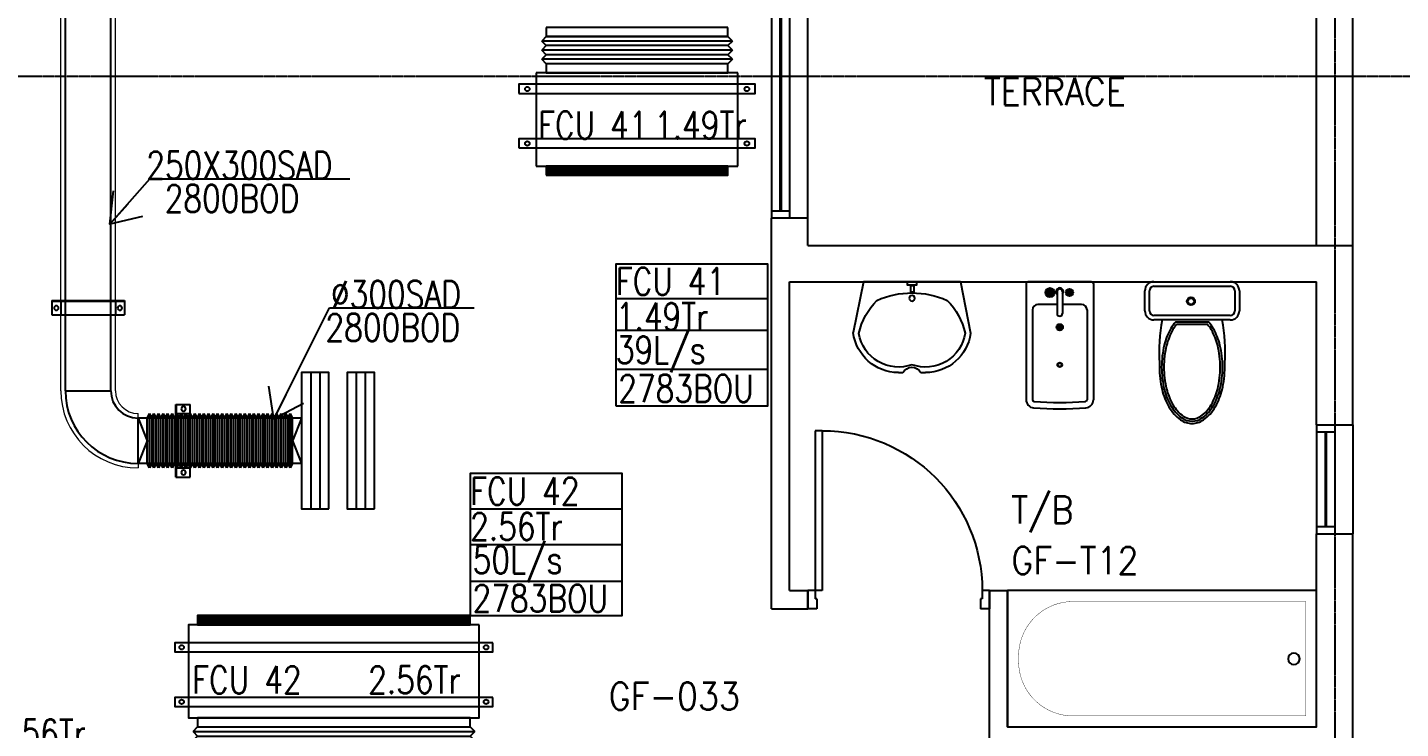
# Model space of a CAD drawing. Header units: millimetres. Extents: x 0 to 91840, y -5689 to 55688.
# Drawn here: x 43929 to 51483, y 15216 to 19075 of the extents above; entities that cross this region are included whole.
import ezdxf

# ---------------------------------------------------------------- set-up
doc = ezdxf.new("R2010")
doc.units = ezdxf.units.MM
doc.linetypes.add('CENTER', pattern=[50.8, 31.75, -6.35, 6.35, -6.35])
for name, color, linetype in [('A-ANNO-TEXT', 8, 'Continuous'), ('A-DOOR', 4, 'Continuous'), ('A-FLOR-PFIX', 8, 'Continuous'), ('A-FLOR-SPCL', 8, 'Continuous'), ('A-GLAZ', 5, 'Continuous'), ('A-GRID', 253, 'CENTER'), ('A-WALL-FULL', 8, 'Continuous'), ('AC-SAD', 3, 'Continuous'), ('AC-SAD TEXT', 3, 'Continuous'), ('FCU-AC', 160, 'Continuous'), ('M-HANGER', 30, 'Continuous'), ('RETURN GRILL RIGHT', 1, 'Continuous'), ('SAD RIGHT', 3, 'Continuous'), ('SUPPLY GRILL RIGHT', 3, 'Continuous')]:
    doc.layers.add(name, color=color, linetype=linetype)
doc.layers.add('INSULATION', color=1, linetype='Continuous', lineweight=5)
doc.styles.add('ROMANS', font='romans.shx', dxfattribs={"width": 0.8})
doc.styles.add('SIMPLEX', font='simplex.shx', dxfattribs={"width": 0.8})
doc.dimstyles.new('100 of DIM2', dxfattribs={"dimscale": 0, "dimtxt": 200, "dimasz": 150, "dimexe": 75, "dimexo": 200, "dimgap": 75, "dimtad": 1, "dimdec": 0, "dimrnd": 5, "dimzin": 0, "dimdsep": 46, "dimtxsty": 'ROMANS', "dimblk": 'ARCHTICK', "dimcen": 100, "dimclrd": 94, "dimclre": 94, "dimclrt": 2, "dimadec": 0, "dimazin": 0, "dimtfac": 1, "dimtdec": 0, "dimtofl": 0, "dimtmove": 2, "dimatfit": 3, "dimldrblk": 'OPEN90', "dimfxl": 75, "dimtolj": 1, "dimtzin": 0, "dimarcsym": 0})

# ---------------------------------------------------------------- blocks, each defined once
blk = doc.blocks.new('LAV-4')
for p, q in [((-266.3, 0), (-322.3, -283.1)), ((-266.3, 0), (268.1, 0)), ((268.1, 0), (323.6, -280.1)), ((-48.1, -499.7), (-74.6, -499.7)), ((75.4, -499.7), (49.9, -499.7))]:
    blk.add_line(p, q)
for points in [[(-24.6, 0), (-24.6, -18.5), (24.6, -18.5), (24.6, 0)], [(-9.2, -20), (-9.2, -56.9), (7.7, -56.9), (7.7, -20)]]:
    blk.add_lwpolyline(points, close=True)
blk.add_circle((0, -90.7), 15.4)
for centre, radius, start, end in [((0, -538.9), 477.4, 66.12608, 113.87396), ((73.5, -366), 375, 135.33332, 167.14321), ((-73.5, -366), 375, 12.51988, 44.66672), ((-74.6, -249.7), 250, 187.67842, 270), ((-74.6, -249.7), 220, 188.58141, 289.95234), ((75.4, -249.7), 220, 250.0878, 350.85148), ((75.4, -249.7), 250, 270, 353.01209), ((0.9, -526.6), 55.9, 28.78265, 151.21735), ((49.7, -499.5), 0, 238.18833, 0)]:
    blk.add_arc(centre, radius, start, end)
blk = doc.blocks.new('BIDET-1')
for p, q in [((175, 0), (-175, 0)), ((-185, -10), (-185, -649.1)), ((-38.7, -59.3), (-69, -59.3)), ((-53.8, -44.1), (-53.8, -74.4)), ((-15, -54.3), (-15, -174.3)), ((15, -54.3), (15, -174.3)), ((38.7, -59.3), (69, -59.3)), ((53.8, -44.1), (53.8, -74.4)), ((185, -10), (185, -649.1)), ((-15, -125), (-120, -125)), ((120, -125), (15, -125)), ((-150, -155), (-150, -649.1)), ((150, -155), (150, -649.1)), ((12.5, -250), (-12.5, -250)), ((-8.8, -258.8), (8.8, -241.2)), ((-8.8, -241.2), (8.8, -258.8)), ((0, -237.5), (0, -262.5))]:
    blk.add_line(p, q)
for centre, radius in [((-53.8, -59.3), 25), ((-53.8, -59.3), 20), ((-53.8, -59.3), 15.2), ((-53.8, -59.3), 10.2), ((53.8, -59.3), 20), ((53.8, -59.3), 15.2), ((53.8, -59.3), 10.2), ((0, -250), 17.5), ((0, -250), 12.5), ((0, -457.5), 12.5), ((0, -457.5), 10)]:
    blk.add_circle(centre, radius)
for centre, radius, start, end in [((-175, -10), 10, 90, 180), ((175, -10), 10, 0, 90), ((0, -54.3), 20, 318.59038, 221.40962), ((0, -54.3), 15, 0, 180), ((-120, -155), 30, 90, 180), ((120, -155), 30, 0, 90), ((0, -174.3), 15, 180, 0), ((-140, -649.1), 45, 180, 265.20622), ((-140, -649.1), 10, 180, 265.20622), ((0, 1020.3), 1685.2, 265.20622, 274.79378), ((140, -649.1), 10, 274.79378, 0), ((140, -649.1), 45, 274.79378, 0), ((0, 1020.3), 1720.2, 265.20622, 274.79378)]:
    blk.add_arc(centre, radius, start, end)
blk = doc.blocks.new('WC-1')
for p, q in [((-210, 0), (210, 0)), ((-260, -160), (-260, -50)), ((-235, -160), (-235, -50)), ((-210, -25), (210, -25)), ((235, -50), (235, -160)), ((260, -50), (260, -160)), ((210, -185), (-210, -185)), ((210, -210), (-210, -210)), ((91.5, -222.5), (-91.5, -222.5)), ((85.8, -235), (-85.8, -235))]:
    blk.add_line(p, q)
for radius in [22.1, 17.1]:
    blk.add_circle((-6.1, -107.5), radius)
for centre, radius, start, end in [((-210, -50), 50, 90, 180), ((-210, -50), 25, 90, 180), ((210, -50), 50, 360, 90), ((210, -50), 25, 360, 90), ((-210, -160), 50, 180, 270), ((-210, -160), 25, 180, 270), ((722.3, -383.2), 904.1, 168.95288, 184.06317), ((68.6, -364.5), 214, 138.41516, 149.85861), ((-68.6, -364.5), 214, 30.14139, 41.58484), ((210, -160), 25, 270, 360), ((210, -160), 50, 270, 360), ((178.2, -428.2), 340.7, 149.85861, 166.47658), ((178.2, -428.2), 328.2, 149.85861, 166.47658), ((68.6, -364.5), 201.5, 139.99435, 149.85861), ((-68.6, -364.5), 201.5, 30.14139, 40.00565), ((-178.2, -428.2), 328.2, 13.52342, 30.14139), ((-178.2, -428.2), 340.7, 13.52342, 30.14139), ((352.1, -470), 519.6, 166.47658, 180), ((352.1, -470), 507.1, 166.47658, 180), ((-352.1, -470), 507.1, 360, 13.52342), ((-352.1, -470), 519.6, 360, 13.52342), ((352.1, -470), 532.1, 177.55413, 180), ((-352.1, -470), 532.1, 360, 2.44587), ((352.1, -470), 532.1, 180, 193.52342), ((352.1, -470), 519.6, 180, 193.52342), ((352.1, -470), 507.1, 180, 193.52342), ((-352.1, -470), 507.1, 346.47658, 360), ((-352.1, -470), 519.6, 346.47658, 360), ((-352.1, -470), 532.1, 346.47658, 360), ((178.2, -511.8), 353.2, 193.52342, 210.14139), ((178.2, -511.8), 340.7, 193.52342, 210.14139), ((178.2, -511.8), 328.2, 193.52342, 210.14139), ((-178.2, -511.8), 328.2, 329.85861, 346.47658), ((-178.2, -511.8), 340.7, 329.85861, 346.47658), ((-178.2, -511.8), 353.2, 329.85861, 346.47658), ((68.6, -575.5), 201.5, 210.14139, 234.49716), ((-68.6, -575.5), 201.5, 305.50284, 329.85861), ((68.6, -575.5), 226.5, 210.14139, 234.49716), ((68.6, -575.5), 214, 210.14139, 234.49716), ((0, -671.6), 95.9, 234.49716, 270), ((0, -671.6), 83.4, 234.49716, 270), ((0, -671.6), 83.4, 270, 305.50284), ((0, -671.6), 95.9, 270, 305.50284), ((-68.6, -575.5), 214, 305.50284, 329.85861), ((-68.6, -575.5), 226.5, 305.50284, 329.85861), ((0, -671.6), 108.4, 234.49716, 270), ((0, -671.6), 108.4, 270, 305.50284)]:
    blk.add_arc(centre, radius, start, end)
at = {"linetype": 'Continuous', "ltscale": 50}
blk.add_arc((-722.3, -383.2), 904.1, 355.93683, 11.04712, dxfattribs=at)
blk = doc.blocks.new('W-60')
for p, q in [((600, 100), (0, 100)), ((40, 0), (40, 100)), ((560, 100), (560, 0)), ((600, 0), (0, 0))]:
    blk.add_line(p, q)
at = {"linetype": 'Continuous'}
for p, q in [((560, 53), (40, 53)), ((560, 47), (40, 47))]:
    blk.add_line(p, q, dxfattribs=at)
blk = doc.blocks.new('W-120')
for p, q in [((1200, 100), (0, 100)), ((40, 0), (40, 100)), ((1160, 100), (1160, 0)), ((1200, 0), (0, 0))]:
    blk.add_line(p, q)
at = {"linetype": 'Continuous'}
for p, q in [((1160, 53), (40, 53)), ((1160, 47), (40, 47))]:
    blk.add_line(p, q, dxfattribs=at)
blk = doc.blocks.new('D-100-R1')
for p, q in [((-80, 980), (-80, 100)), ((-80, 980), (-40, 980)), ((-40, 980), (-40, 55)), ((-1000, 100), (-1000, 0)), ((-1000, 100), (-960, 100)), ((-960, 100), (-960, 55)), ((-80, 100), (0, 100)), ((0, 100), (0, 0)), ((-960, 55), (-950, 55)), ((-950, 55), (-950, 0)), ((-50, 55), (-50, 0)), ((-50, 55), (-40, 55)), ((-50, 0), (0, 0)), ((-1000, 0), (-950, 0))]:
    blk.add_line(p, q)
at = {"linetype": 'Continuous'}
blk.add_arc((-80, 100), 880, 90, 180, dxfattribs=at)
blk = doc.blocks.new('BT-2')
blk.add_lwpolyline([(0, 750), (1700, 750), (1700, 0), (0, 0)], close=True)
at = {"const_width": 2}
blk.add_lwpolyline([(60, 690), (1340, 690, -0.414214), (1640, 390), (1640, 360, -0.414214), (1340, 60), (60, 60)], format="xyb", close=True, dxfattribs=at)
blk.add_circle((125, 374.5), 31.9)
blk = doc.blocks.new('fcu-1    1.5 tr')
h = blk.add_hatch()
h.set_pattern_fill('NET', color=3)
h.paths.add_polyline_path([(78733.2, -1589178.7), (77733.2, -1589178.7), (77733.2, -1589228.7), (78733.2, -1589228.7)])
at = {"color": 3}
blk.add_lwpolyline([(77733.2, -1589228.7), (78733.2, -1589228.7), (78733.2, -1589178.7), (77733.2, -1589178.7)], close=True, dxfattribs=at)
at = {"layer": 'FCU-AC', "color": 1}
for p, q in [((78733.2, -1588415.7), (77733.2, -1588415.7)), ((77733.2, -1588415.7), (77733.2, -1588465.7)), ((78733.2, -1588465.7), (78733.2, -1588415.7)), ((77733.2, -1588465.7), (78733.2, -1588465.7)), ((78733.2, -1588615.7), (77733.2, -1588615.7)), ((77733.2, -1588615.7), (77733.2, -1588665.7)), ((77733.2, -1588665.7), (78733.2, -1588665.7)), ((78733.2, -1588665.7), (78733.2, -1588615.7))]:
    blk.add_line(p, q, dxfattribs=at)
at = {"layer": 'FCU-AC', "color": 5}
for p, q in [((77733.2, -1588465.7), (77708.2, -1588490.7)), ((78758.2, -1588490.7), (77708.2, -1588490.7)), ((77733.2, -1588515.7), (77708.2, -1588490.7)), ((77733.2, -1588515.7), (77708.2, -1588540.7)), ((78733.2, -1588515.7), (77733.2, -1588515.7)), ((78758.2, -1588490.7), (78733.2, -1588465.7)), ((78758.2, -1588490.7), (78733.2, -1588515.7)), ((78758.2, -1588540.7), (78733.2, -1588515.7)), ((78758.2, -1588540.7), (77708.2, -1588540.7)), ((77733.2, -1588565.7), (77708.2, -1588540.7)), ((77733.2, -1588565.7), (77708.2, -1588590.7)), ((78758.2, -1588590.7), (77708.2, -1588590.7)), ((77733.2, -1588615.7), (77708.2, -1588590.7)), ((78733.2, -1588565.7), (77733.2, -1588565.7)), ((78758.2, -1588540.7), (78733.2, -1588565.7)), ((78758.2, -1588590.7), (78733.2, -1588565.7)), ((78758.2, -1588590.7), (78733.2, -1588615.7))]:
    blk.add_line(p, q, dxfattribs=at)
at = {"layer": 'FCU-AC'}
for p, q in [((78733.2, -1588465.7), (77733.2, -1588465.7)), ((78788.2, -1588665.7), (77678.2, -1588665.7)), ((77678.2, -1588665.7), (77678.2, -1589178.7)), ((78788.2, -1589178.7), (78788.2, -1588665.7)), ((77678.2, -1589178.7), (78788.2, -1589178.7))]:
    blk.add_line(p, q, dxfattribs=at)
at = {"layer": 'FCU-AC', "color": 2}
for p, q in [((78733.2, -1588515.7), (77733.2, -1588515.7)), ((78733.2, -1588565.7), (77733.2, -1588565.7))]:
    blk.add_line(p, q, dxfattribs=at)
at = {"layer": 'FCU-AC', "color": 6}
for points in [[(77583.2, -1588778.7), (78883.2, -1588778.7), (78883.2, -1588728.7), (77583.2, -1588728.7)], [(77583.2, -1589078.7), (78883.2, -1589078.7), (78883.2, -1589028.7), (77583.2, -1589028.7)]]:
    blk.add_lwpolyline(points, close=True, dxfattribs=at)
for centre in [(77629.1, -1588754.6), (78837.3, -1588754.6), (77629.1, -1589054.6), (78837.3, -1589054.6)]:
    blk.add_circle(centre, 12.5, dxfattribs=at)
blk = doc.blocks.new('fcu 2.5 tr')
h = blk.add_hatch()
h.set_pattern_fill('NET', color=3)
h.paths.add_polyline_path([(83171.5, -1587743.1), (81671.5, -1587743.1), (81671.5, -1587793.1), (83171.5, -1587793.1)])
at = {"layer": 'FCU-AC', "color": 1}
for p, q in [((83171.5, -1586980.1), (81671.5, -1586980.1)), ((81671.5, -1586980.1), (81671.5, -1587030.1)), ((83171.5, -1587030.1), (83171.5, -1586980.1)), ((81671.5, -1587030.1), (83171.5, -1587030.1)), ((83171.5, -1587180.1), (81671.5, -1587180.1)), ((81671.5, -1587180.1), (81671.5, -1587230.1)), ((81671.5, -1587230.1), (83171.5, -1587230.1)), ((83171.5, -1587230.1), (83171.5, -1587180.1))]:
    blk.add_line(p, q, dxfattribs=at)
at = {"layer": 'FCU-AC'}
for p, q in [((81671.5, -1587030.1), (81646.5, -1587055.1)), ((83196.5, -1587055.1), (81646.5, -1587055.1)), ((81671.5, -1587080.1), (81646.5, -1587055.1)), ((81671.5, -1587080.1), (81646.5, -1587105.1)), ((83171.5, -1587030.1), (81671.5, -1587030.1)), ((83171.5, -1587080.1), (81671.5, -1587080.1)), ((83171.5, -1587080.1), (81671.5, -1587080.1)), ((83196.5, -1587055.1), (83171.5, -1587030.1)), ((83196.5, -1587055.1), (83171.5, -1587080.1)), ((83196.5, -1587105.1), (83171.5, -1587080.1)), ((83196.5, -1587105.1), (81646.5, -1587105.1)), ((81671.5, -1587130.1), (81646.5, -1587105.1)), ((81671.5, -1587130.1), (81646.5, -1587155.1)), ((83196.5, -1587155.1), (81646.5, -1587155.1)), ((81671.5, -1587180.1), (81646.5, -1587155.1)), ((83171.5, -1587130.1), (81671.5, -1587130.1)), ((83171.5, -1587130.1), (81671.5, -1587130.1)), ((83196.5, -1587105.1), (83171.5, -1587130.1)), ((83196.5, -1587155.1), (83171.5, -1587130.1)), ((83196.5, -1587155.1), (83171.5, -1587180.1))]:
    blk.add_line(p, q, dxfattribs=at)
blk.add_lwpolyline([(81621.5, -1587743.1), (83221.5, -1587743.1), (83221.5, -1587230.1), (81621.5, -1587230.1)], close=True, dxfattribs=at)
at = {"layer": 'FCU-AC', "color": 6}
for points in [[(81546.5, -1587343.1), (83296.5, -1587343.1), (83296.5, -1587293.1), (81546.5, -1587293.1)], [(81546.5, -1587643.1), (83296.5, -1587643.1), (83296.5, -1587593.1), (81546.5, -1587593.1)]]:
    blk.add_lwpolyline(points, close=True, dxfattribs=at)
at = {"layer": 'FCU-AC', "color": 3}
blk.add_lwpolyline([(81671.5, -1587793.1), (83171.5, -1587793.1), (83171.5, -1587743.1), (81671.5, -1587743.1)], close=True, dxfattribs=at)
at = {"layer": 'FCU-AC', "color": 6}
for centre in [(81584, -1587318.1), (83259, -1587318.1), (81584, -1587618.1), (83259, -1587618.1)]:
    blk.add_circle(centre, 12.5, dxfattribs=at)
blk = doc.blocks.new('*U80')
at = {"linetype": 'Continuous'}
for p, q in [((-37.5, -132.2), (-37.5, 267.8)), ((42.5, 267.8), (-37.5, 267.8)), ((37.5, -132.2), (37.5, 267.8)), ((42.5, -132.2), (42.5, 267.8)), ((42.5, 217.8), (-37.5, 217.8)), ((42.5, -82.2), (-37.5, -82.2)), ((42.5, -132.2), (-37.5, -132.2))]:
    blk.add_line(p, q, dxfattribs=at)
for centre in [(0, 242.8), (0, -107.2)]:
    blk.add_circle(centre, 12.5, dxfattribs=at)
blk = doc.blocks.new('grill')
at = {"layer": 'SUPPLY GRILL RIGHT'}
for p, q in [((665706.2, -1490216.7), (665656.2, -1490216.7)), ((665656.2, -1490216.7), (665656.2, -1490966.7)), ((665756.2, -1490216.7), (665706.2, -1490216.7)), ((665706.2, -1490216.7), (665706.2, -1490966.7))]:
    blk.add_line(p, q, dxfattribs=at)
blk.add_lwpolyline([(665756.2, -1490966.7), (665756.2, -1490216.7), (665606.2, -1490216.7), (665606.2, -1490966.7)], close=True, dxfattribs=at)
blk = doc.blocks.new('grillreturn')
at = {"layer": 'RETURN GRILL RIGHT'}
for p, q in [((665656.2, -1489443.6), (665656.2, -1490193.6)), ((665706.2, -1489443.6), (665706.2, -1490193.6))]:
    blk.add_line(p, q, dxfattribs=at)
blk.add_lwpolyline([(665756.2, -1490193.6), (665756.2, -1489443.6), (665606.2, -1489443.6), (665606.2, -1490193.6)], close=True, dxfattribs=at)
blk = doc.blocks.new('_ArchTick')
at = {"color": 0, "linetype": 'ByBlock', "const_width": 0.15}
blk.add_lwpolyline([(-0.5, -0.5), (0.5, 0.5)], dxfattribs=at)
blk = doc.blocks.new('*U150')
at = {"linetype": 'Continuous'}
for p, q in [((-37.5, -206.3), (-37.5, 193.7)), ((42.5, 193.7), (-37.5, 193.7)), ((37.5, -206.3), (37.5, 193.7)), ((42.5, -206.3), (42.5, 193.7)), ((42.5, 143.7), (-37.5, 143.7)), ((42.5, -156.3), (-37.5, -156.3)), ((42.5, -206.3), (-37.5, -206.3))]:
    blk.add_line(p, q, dxfattribs=at)
for centre in [(0, 168.7), (0, -181.3)]:
    blk.add_circle(centre, 12.5, dxfattribs=at)

msp = doc.modelspace()

# ---------------------------------------------------------------- linework, layer by layer
at = {"layer": 'A-FLOR-SPCL', "ltscale": 3}
for p, q in [((51021.86, 17875.23), (51021.86, 19375.23)), ((51221.86, 17875.23), (51221.86, 19375.23))]:
    msp.add_line(p, q, dxfattribs=at)
at = {"layer": 'A-GLAZ', "ltscale": 3}
for p, q in [((48221.86, 18025.23), (48221.86, 19225.23)), ((51221.86, 16887.91), (51221.86, 16287.91))]:
    msp.add_line(p, q, dxfattribs=at)
at = {"layer": 'A-GRID', "ltscale": 0.1}
for p, q in [((51121.86, 53051.25), (51121.86, 4916.89)), ((13766.07, 18806.24), (57305.66, 18806.24))]:
    msp.add_line(p, q, dxfattribs=at)
at = {"layer": 'A-WALL-FULL', "ltscale": 3}
for p, q in [((48021.86, 15875.23), (48021.86, 18025.23)), ((48221.86, 18025.23), (48021.86, 18025.23)), ((48221.86, 17875.23), (48221.86, 18025.23)), ((48221.86, 17875.23), (51221.86, 17875.23)), ((51221.86, 16887.91), (51221.86, 17875.23)), ((48121.86, 17675.23), (51021.86, 17675.23)), ((48121.86, 15975.23), (48121.86, 17675.23)), ((51021.86, 16887.91), (51021.86, 17675.23)), ((51021.86, 16887.91), (51221.86, 16887.91)), ((51021.86, 16287.91), (51221.86, 16287.91)), ((51021.86, 15225.23), (51021.86, 16287.91)), ((51221.86, 12725.23), (51221.86, 16287.91)), ((48121.86, 15975.23), (48221.86, 15975.23)), ((48221.86, 15875.23), (48221.86, 15975.23)), ((49221.86, 14625.23), (49221.86, 15975.23)), ((49221.86, 15975.23), (49321.86, 15975.23)), ((49321.86, 15225.23), (49321.86, 15975.23)), ((48021.86, 15875.23), (48221.86, 15875.23)), ((49321.86, 15225.23), (51021.86, 15225.23))]:
    msp.add_line(p, q, dxfattribs=at)
at = {"layer": 'AC-SAD'}
for p, q in [((44137.33, 17075.24), (44137.33, 20635.23)), ((44387.33, 17075.24), (44387.33, 20635.23)), ((44137.33, 17075.24), (44387.33, 17075.24)), ((44537.33, 16675.24), (44537.33, 16925.24)), ((45437.33, 16925.24), (44537.33, 16925.24)), ((44537.33, 16925.24), (44587.33, 16800.24)), ((44587.33, 16925.24), (44599.83, 16950.24)), ((44587.33, 16675.24), (44587.33, 16925.24)), ((44599.83, 16650.24), (44599.83, 16950.24)), ((44599.83, 16950.24), (44612.33, 16925.24)), ((44612.33, 16925.24), (44624.83, 16950.24)), ((44612.33, 16675.24), (44612.33, 16925.24)), ((44612.33, 16675.24), (44612.33, 16925.24)), ((44624.83, 16650.24), (44624.83, 16950.24)), ((44624.83, 16950.24), (44637.33, 16925.24)), ((44637.33, 16925.24), (44649.83, 16950.24)), ((44637.33, 16675.24), (44637.33, 16925.24)), ((44637.33, 16675.24), (44637.33, 16925.24)), ((44649.83, 16650.24), (44649.83, 16950.24)), ((44649.83, 16950.24), (44662.33, 16925.24)), ((44662.33, 16925.24), (44674.83, 16950.24)), ((44662.33, 16675.24), (44662.33, 16925.24)), ((44662.33, 16675.24), (44662.33, 16925.24)), ((44674.83, 16650.24), (44674.83, 16950.24)), ((44674.83, 16950.24), (44687.33, 16925.24)), ((44687.33, 16925.24), (44699.83, 16950.24)), ((44687.33, 16675.24), (44687.33, 16925.24)), ((44687.33, 16675.24), (44687.33, 16925.24)), ((44699.83, 16650.24), (44699.83, 16950.24)), ((44699.83, 16950.24), (44712.33, 16925.24)), ((44712.33, 16925.24), (44724.83, 16950.24)), ((44712.33, 16675.24), (44712.33, 16925.24)), ((44712.33, 16675.24), (44712.33, 16925.24)), ((44724.83, 16650.24), (44724.83, 16950.24)), ((44724.83, 16950.24), (44737.33, 16925.24)), ((44737.33, 16925.24), (44749.83, 16950.24)), ((44737.33, 16675.24), (44737.33, 16925.24)), ((44737.33, 16675.24), (44737.33, 16925.24)), ((44749.83, 16650.24), (44749.83, 16950.24)), ((44749.83, 16950.24), (44762.33, 16925.24)), ((44762.33, 16925.24), (44774.83, 16950.24)), ((44762.33, 16675.24), (44762.33, 16925.24)), ((44762.33, 16675.24), (44762.33, 16925.24)), ((44774.83, 16650.24), (44774.83, 16950.24)), ((44774.83, 16950.24), (44787.33, 16925.24)), ((44787.33, 16925.24), (44799.83, 16950.24)), ((44787.33, 16675.24), (44787.33, 16925.24)), ((44787.33, 16675.24), (44787.33, 16925.24)), ((44799.83, 16650.24), (44799.83, 16950.24)), ((44799.83, 16950.24), (44812.33, 16925.24)), ((44812.33, 16925.24), (44824.83, 16950.24)), ((44812.33, 16675.24), (44812.33, 16925.24)), ((44812.33, 16675.24), (44812.33, 16925.24)), ((44824.83, 16650.24), (44824.83, 16950.24)), ((44824.83, 16950.24), (44837.33, 16925.24)), ((44837.33, 16925.24), (44849.83, 16950.24)), ((44837.33, 16675.24), (44837.33, 16925.24)), ((44837.33, 16675.24), (44837.33, 16925.24)), ((44849.83, 16650.24), (44849.83, 16950.24)), ((44849.83, 16950.24), (44862.33, 16925.24)), ((44862.33, 16925.24), (44874.83, 16950.24)), ((44862.33, 16675.24), (44862.33, 16925.24)), ((44862.33, 16675.24), (44862.33, 16925.24)), ((44874.83, 16650.24), (44874.83, 16950.24)), ((44874.83, 16950.24), (44887.33, 16925.24)), ((44887.33, 16925.24), (44899.83, 16950.24)), ((44887.33, 16675.24), (44887.33, 16925.24)), ((44887.33, 16675.24), (44887.33, 16925.24)), ((44899.83, 16650.24), (44899.83, 16950.24)), ((44899.83, 16950.24), (44912.33, 16925.24)), ((44912.33, 16925.24), (44924.83, 16950.24)), ((44912.33, 16675.24), (44912.33, 16925.24)), ((44912.33, 16675.24), (44912.33, 16925.24)), ((44924.83, 16650.24), (44924.83, 16950.24)), ((44924.83, 16950.24), (44937.33, 16925.24)), ((44937.33, 16925.24), (44949.83, 16950.24)), ((44937.33, 16675.24), (44937.33, 16925.24)), ((44937.33, 16675.24), (44937.33, 16925.24)), ((44949.83, 16650.24), (44949.83, 16950.24)), ((44949.83, 16950.24), (44962.33, 16925.24)), ((44962.33, 16925.24), (44974.83, 16950.24)), ((44962.33, 16675.24), (44962.33, 16925.24)), ((44962.33, 16675.24), (44962.33, 16925.24)), ((44974.83, 16650.24), (44974.83, 16950.24)), ((44974.83, 16950.24), (44987.33, 16925.24)), ((44987.33, 16925.24), (44999.83, 16950.24)), ((44987.33, 16675.24), (44987.33, 16925.24)), ((44987.33, 16675.24), (44987.33, 16925.24)), ((44999.83, 16650.24), (44999.83, 16950.24)), ((44999.83, 16950.24), (45012.33, 16925.24)), ((45012.33, 16925.24), (45024.83, 16950.24)), ((45012.33, 16675.24), (45012.33, 16925.24)), ((45012.33, 16675.24), (45012.33, 16925.24)), ((45024.83, 16650.24), (45024.83, 16950.24)), ((45024.83, 16950.24), (45037.33, 16925.24)), ((45037.33, 16925.24), (45049.83, 16950.24)), ((45037.33, 16675.24), (45037.33, 16925.24)), ((45037.33, 16675.24), (45037.33, 16925.24)), ((45049.83, 16650.24), (45049.83, 16950.24)), ((45049.83, 16950.24), (45062.33, 16925.24)), ((45062.33, 16925.24), (45074.83, 16950.24)), ((45062.33, 16675.24), (45062.33, 16925.24)), ((45062.33, 16675.24), (45062.33, 16925.24)), ((45074.83, 16650.24), (45074.83, 16950.24)), ((45074.83, 16950.24), (45087.33, 16925.24)), ((45087.33, 16925.24), (45099.83, 16950.24)), ((45087.33, 16675.24), (45087.33, 16925.24)), ((45087.33, 16675.24), (45087.33, 16925.24)), ((45099.83, 16650.24), (45099.83, 16950.24)), ((45099.83, 16950.24), (45112.33, 16925.24)), ((45112.33, 16925.24), (45124.83, 16950.24)), ((45112.33, 16675.24), (45112.33, 16925.24)), ((45112.33, 16675.24), (45112.33, 16925.24)), ((45124.83, 16650.24), (45124.83, 16950.24)), ((45124.83, 16950.24), (45137.33, 16925.24)), ((45137.33, 16925.24), (45149.83, 16950.24)), ((45137.33, 16675.24), (45137.33, 16925.24)), ((45137.33, 16675.24), (45137.33, 16925.24)), ((45149.83, 16650.24), (45149.83, 16950.24)), ((45149.83, 16950.24), (45162.33, 16925.24)), ((45162.33, 16925.24), (45174.83, 16950.24)), ((45162.33, 16675.24), (45162.33, 16925.24)), ((45162.33, 16675.24), (45162.33, 16925.24)), ((45174.83, 16650.24), (45174.83, 16950.24)), ((45174.83, 16950.24), (45187.33, 16925.24)), ((45187.33, 16925.24), (45199.83, 16950.24)), ((45187.33, 16675.24), (45187.33, 16925.24)), ((45187.33, 16675.24), (45187.33, 16925.24)), ((45199.83, 16650.24), (45199.83, 16950.24)), ((45199.83, 16950.24), (45212.33, 16925.24)), ((45212.33, 16925.24), (45224.83, 16950.24)), ((45212.33, 16675.24), (45212.33, 16925.24)), ((45212.33, 16675.24), (45212.33, 16925.24)), ((45224.83, 16650.24), (45224.83, 16950.24)), ((45224.83, 16950.24), (45237.33, 16925.24)), ((45237.33, 16925.24), (45249.83, 16950.24)), ((45237.33, 16675.24), (45237.33, 16925.24)), ((45237.33, 16675.24), (45237.33, 16925.24)), ((45249.83, 16650.24), (45249.83, 16950.24)), ((45249.83, 16950.24), (45262.33, 16925.24)), ((45262.33, 16925.24), (45274.83, 16950.24)), ((45262.33, 16675.24), (45262.33, 16925.24)), ((45262.33, 16675.24), (45262.33, 16925.24)), ((45274.83, 16650.24), (45274.83, 16950.24)), ((45274.83, 16950.24), (45287.33, 16925.24)), ((45287.33, 16925.24), (45299.83, 16950.24)), ((45287.33, 16675.24), (45287.33, 16925.24)), ((45287.33, 16675.24), (45287.33, 16925.24)), ((45299.83, 16650.24), (45299.83, 16950.24)), ((45299.83, 16950.24), (45312.33, 16925.24)), ((45312.33, 16925.24), (45324.83, 16950.24)), ((45312.33, 16675.24), (45312.33, 16925.24)), ((45312.33, 16675.24), (45312.33, 16925.24)), ((45324.83, 16650.24), (45324.83, 16950.24)), ((45324.83, 16950.24), (45337.33, 16925.24)), ((45337.33, 16925.24), (45349.83, 16950.24)), ((45337.33, 16675.24), (45337.33, 16925.24)), ((45337.33, 16675.24), (45337.33, 16925.24)), ((45349.83, 16650.24), (45349.83, 16950.24)), ((45349.83, 16950.24), (45362.33, 16925.24)), ((45362.33, 16925.24), (45374.83, 16950.24)), ((45362.33, 16925.24), (45374.83, 16950.24)), ((45362.33, 16925.24), (45362.33, 16675.24)), ((45362.33, 16675.24), (45362.33, 16925.24)), ((45362.33, 16675.24), (45362.33, 16925.24)), ((45374.83, 16950.24), (45374.83, 16650.24)), ((45374.83, 16950.24), (45387.33, 16925.24)), ((45374.83, 16650.24), (45374.83, 16950.24)), ((45374.83, 16950.24), (45387.33, 16925.24)), ((45387.33, 16675.24), (45387.33, 16925.24)), ((45437.33, 16925.24), (45387.33, 16800.24)), ((44587.33, 16800.24), (44537.33, 16675.24)), ((45387.33, 16800.24), (45437.33, 16675.24)), ((45437.33, 16675.24), (44537.33, 16675.24)), ((44599.83, 16650.24), (44587.33, 16675.24)), ((44612.33, 16675.24), (44599.83, 16650.24)), ((44624.83, 16650.24), (44612.33, 16675.24)), ((44637.33, 16675.24), (44624.83, 16650.24)), ((44649.83, 16650.24), (44637.33, 16675.24)), ((44662.33, 16675.24), (44649.83, 16650.24)), ((44674.83, 16650.24), (44662.33, 16675.24)), ((44687.33, 16675.24), (44674.83, 16650.24)), ((44699.83, 16650.24), (44687.33, 16675.24)), ((44712.33, 16675.24), (44699.83, 16650.24)), ((44724.83, 16650.24), (44712.33, 16675.24)), ((44737.33, 16675.24), (44724.83, 16650.24)), ((44749.83, 16650.24), (44737.33, 16675.24)), ((44762.33, 16675.24), (44749.83, 16650.24)), ((44774.83, 16650.24), (44762.33, 16675.24)), ((44787.33, 16675.24), (44774.83, 16650.24)), ((44799.83, 16650.24), (44787.33, 16675.24)), ((44812.33, 16675.24), (44799.83, 16650.24)), ((44824.83, 16650.24), (44812.33, 16675.24)), ((44837.33, 16675.24), (44824.83, 16650.24)), ((44849.83, 16650.24), (44837.33, 16675.24)), ((44862.33, 16675.24), (44849.83, 16650.24)), ((44874.83, 16650.24), (44862.33, 16675.24)), ((44887.33, 16675.24), (44874.83, 16650.24)), ((44899.83, 16650.24), (44887.33, 16675.24)), ((44912.33, 16675.24), (44899.83, 16650.24)), ((44924.83, 16650.24), (44912.33, 16675.24)), ((44937.33, 16675.24), (44924.83, 16650.24)), ((44949.83, 16650.24), (44937.33, 16675.24)), ((44962.33, 16675.24), (44949.83, 16650.24)), ((44974.83, 16650.24), (44962.33, 16675.24)), ((44987.33, 16675.24), (44974.83, 16650.24)), ((44999.83, 16650.24), (44987.33, 16675.24)), ((45012.33, 16675.24), (44999.83, 16650.24)), ((45024.83, 16650.24), (45012.33, 16675.24)), ((45037.33, 16675.24), (45024.83, 16650.24)), ((45049.83, 16650.24), (45037.33, 16675.24)), ((45062.33, 16675.24), (45049.83, 16650.24)), ((45074.83, 16650.24), (45062.33, 16675.24)), ((45087.33, 16675.24), (45074.83, 16650.24)), ((45099.83, 16650.24), (45087.33, 16675.24)), ((45112.33, 16675.24), (45099.83, 16650.24)), ((45124.83, 16650.24), (45112.33, 16675.24)), ((45137.33, 16675.24), (45124.83, 16650.24)), ((45149.83, 16650.24), (45137.33, 16675.24)), ((45162.33, 16675.24), (45149.83, 16650.24)), ((45174.83, 16650.24), (45162.33, 16675.24)), ((45187.33, 16675.24), (45174.83, 16650.24)), ((45199.83, 16650.24), (45187.33, 16675.24)), ((45212.33, 16675.24), (45199.83, 16650.24)), ((45224.83, 16650.24), (45212.33, 16675.24)), ((45237.33, 16675.24), (45224.83, 16650.24)), ((45249.83, 16650.24), (45237.33, 16675.24)), ((45262.33, 16675.24), (45249.83, 16650.24)), ((45274.83, 16650.24), (45262.33, 16675.24)), ((45287.33, 16675.24), (45274.83, 16650.24)), ((45299.83, 16650.24), (45287.33, 16675.24)), ((45312.33, 16675.24), (45299.83, 16650.24)), ((45324.83, 16650.24), (45312.33, 16675.24)), ((45337.33, 16675.24), (45324.83, 16650.24)), ((45349.83, 16650.24), (45337.33, 16675.24)), ((45362.33, 16675.24), (45349.83, 16650.24)), ((45374.83, 16650.24), (45362.33, 16675.24)), ((45374.83, 16650.24), (45362.33, 16675.24)), ((45387.33, 16675.24), (45374.83, 16650.24)), ((45387.33, 16675.24), (45374.83, 16650.24))]:
    msp.add_line(p, q, dxfattribs=at)
for radius in [400, 150]:
    msp.add_arc((44537.33, 17075.24), radius, 180, 270, dxfattribs=at)
at = {"layer": 'AC-SAD TEXT'}
for p, q in [((47166, 17582.32), (48003.09, 17582.32)), ((47166, 17408.69), (48003.09, 17408.69)), ((47166, 17193.82), (48003.09, 17193.82)), ((46364.59, 16424.4), (47201.69, 16424.4)), ((46364.59, 16228.27), (47201.69, 16228.27)), ((46364.59, 16026.81), (47201.69, 16026.81)), ((45460.69, 15788.95), (46297.79, 15788.95))]:
    msp.add_line(p, q, dxfattribs=at)
for points in [[(47166, 16992.98), (48003.09, 16992.98), (48003.09, 17772.23), (47166, 17772.23)], [(46364.59, 15837.58), (47201.69, 15837.58), (47201.69, 16618.96), (46364.59, 16618.96)]]:
    msp.add_lwpolyline(points, close=True, dxfattribs=at)
at = {"layer": 'INSULATION'}
for p, q in [((44112.33, 17075.24), (44112.33, 20635.23)), ((44412.33, 17075.24), (44412.33, 20635.23)), ((44537.33, 16925.24), (44537.33, 16950.24)), ((44537.33, 16675.24), (44537.33, 16650.24))]:
    msp.add_line(p, q, dxfattribs=at)
for radius in [425, 125]:
    msp.add_arc((44537.33, 17075.24), radius, 180, 270, dxfattribs=at)

# ---------------------------------------------------------------- block references
at = {"layer": 'A-DOOR', "ltscale": 3, "xscale": -1}
msp.add_blockref('D-100-R1', (48221.86, 15875.23), dxfattribs=at)
at = {"layer": 'A-FLOR-PFIX', "ltscale": 3, "xscale": -1}
for name, p in [('LAV-4', (48795.87, 17675.23)), ('BT-2', (51021.86, 15225.23))]:
    msp.add_blockref(name, p, dxfattribs=at)
at = {"layer": 'A-FLOR-PFIX', "ltscale": 3}
for name, p in [('BIDET-1', (49608.4, 17675.23)), ('WC-1', (50336.55, 17675.23))]:
    msp.add_blockref(name, p, dxfattribs=at)
at = {"layer": 'A-GLAZ', "ltscale": 3, "xscale": -1, "rotation": 270}
for name, p in [('W-120', (48021.86, 18025.23)), ('W-60', (51021.86, 16287.91))]:
    msp.add_blockref(name, p, dxfattribs=at)
at = {"layer": 'FCU-AC'}
msp.add_blockref('fcu-1    1.5 tr', (-30950.1, 1607490.96), dxfattribs=at)
at = {"layer": 'FCU-AC', "color": 3, "rotation": 180}
msp.add_blockref('fcu 2.5 tr', (128036.13, -1571955.5), dxfattribs=at)
at = {"layer": 'M-HANGER', "xscale": -1, "rotation": 270}
msp.add_blockref('*U150', (44268.63, 17530.51), dxfattribs=at)
at = {"layer": 'M-HANGER', "xscale": -1}
msp.add_blockref('*U80', (44787.08, 16732.41), dxfattribs=at)
at = {"layer": 'SAD RIGHT'}
for name, p in [('grill', (-620168.92, 1507391.93)), ('grillreturn', (-619918.92, 1506618.86))]:
    msp.add_blockref(name, p, dxfattribs=at)

# ---------------------------------------------------------------- texts
at = {"layer": 'A-ANNO-TEXT', "style": 'ROMANS', "width": 0.9}
for s, p in [('TERRACE', (49191.3, 18647.96)), ('T/B', (49341.75, 16345.11)), ('GF-T12', (49341.75, 16066.06)), ('GF-033', (47125.97, 15319.11))]:
    msp.add_text(s, height=150, dxfattribs=at).set_placement(p)
at = {"layer": 'AC-SAD TEXT', "style": 'SIMPLEX', "width": 0.8}
for s, p in [('FCU 41', (46738.57, 18462.23)), ('1.49Tr', (47376.43, 18462.23)), ('250X300SAD', (44582.46, 18241.67)), ('2800BOD', (44683.69, 18058.89)), ('%%C300SAD', (45598.27, 17531.02)), ('FCU 41', (47166, 17602.42)), ('1.49Tr', (47166, 17408.69)), ('2800BOD', (45568.49, 17348.23)), ('39L/s', (47166, 17225.28)), ('2783BOU', (47179.2, 17012.87)), ('FCU 42', (46364.59, 16447.01)), ('2.56Tr', (46364.59, 16253.29)), ('50L/s', (46378.37, 16069.88)), ('2783BOU', (46377.8, 15857.47)), ('FCU 42', (44835.41, 15408.39)), ('2.56Tr', (45803.33, 15408.39)), ('1.56Tr', (43741.25, 15115.59))]:
    msp.add_text(s, height=150, dxfattribs=at).set_placement(p)

# ---------------------------------------------------------------- leaders
at = {"layer": 'AC-SAD TEXT'}
for points in [[(44382.67, 17992.29), (44602.65, 18241.67), (45702.46, 18241.67)], [(45284.8, 16918.81), (45589.98, 17531.02), (46387.12, 17531.02)]]:
    msp.add_leader(points, dimstyle='100 of DIM2', override={"dimscale": 1, "dimtad": 0, "dimfxl": 0.2}, dxfattribs=at)

doc.saveas('drawing.dxf')
